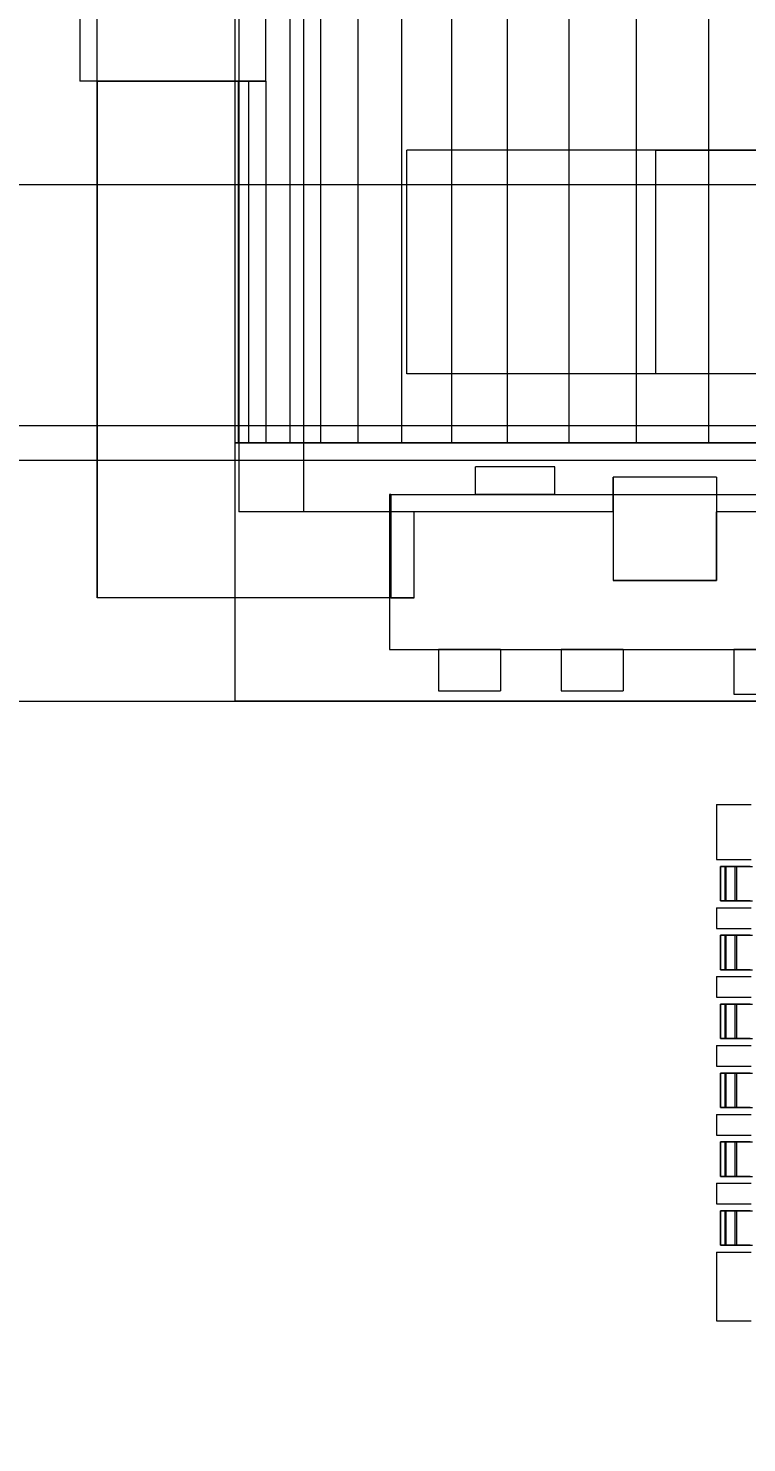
# Model space of a CAD drawing. Header units: millimetres. Extents: x -1970 to 34302, y -80068 to 6837.
# Drawn here: x 24818.2 to 25027, y -19695.3 to -19284.6 of the extents above; entities that cross this region are included whole.
import ezdxf

# ---------------------------------------------------------------- set-up
doc = ezdxf.new("R2010")
doc.units = ezdxf.units.MM
doc.layers.add('COTAS_O', color=1, linetype='Continuous', lineweight=0)
doc.layers.add('superior_briquetadora', color=7, linetype='Continuous', lineweight=0)
doc.dimstyles.new('R19_100', dxfattribs={"dimtxt": 250, "dimasz": 150, "dimexe": 150, "dimexo": 80, "dimgap": 100, "dimtad": 1, "dimtih": 1, "dimtoh": 1, "dimdsep": 46, "dimcen": 0.09, "dimadec": 0, "dimazin": 0, "dimtfac": 1, "dimtdec": 4, "dimtofl": 0, "dimtmove": 0, "dimatfit": 3, "dimfxl": 1, "dimtolj": 1, "dimtzin": 0, "dimarcsym": 0})

# ---------------------------------------------------------------- blocks, each defined once
blk = doc.blocks.new('*D30')
at = {"layer": 'COTAS_O', "color": 0, "lineweight": -2, "transparency": 16777216}
for p, q in [((24628.19, -19560), (24628.19, -20530)), ((26828.19, -19560), (26828.19, -20530)), ((24778.19, -20380), (26678.19, -20380))]:
    blk.add_line(p, q, dxfattribs=at)
at = {"layer": 'COTAS_O', "color": 0, "transparency": 16777216}
for points in [[(24778.19, -20355), (24778.19, -20405), (24628.19, -20380)], [(26678.19, -20355), (26678.19, -20405), (26828.19, -20380)]]:
    blk.add_solid(points, dxfattribs=at)
at = {"layer": 'Defpoints', "color": 0, "transparency": 16777216}
for p in [(24628.19, -19480), (26828.19, -19480), (26828.19, -20380)]:
    blk.add_point(p, dxfattribs=at)

msp = doc.modelspace()

# ---------------------------------------------------------------- linework, layer by layer
at = {"layer": 'superior_briquetadora'}
for p, q in [((24878.187, -18570), (24878.187, -19480)), ((24838.187, -19450), (24838.187, -18590)), ((24879.399, -18620), (24879.399, -19425)), ((24898.187, -18620), (24898.187, -19425)), ((24894.201, -18630), (24894.201, -19405)), ((24903.129, -18630), (24903.129, -19405)), ((24913.963, -18630), (24913.963, -19405)), ((24926.656, -18630), (24926.656, -19405)), ((24941.155, -18630), (24941.155, -19405)), ((24957.396, -18630), (24957.396, -19405)), ((24975.311, -18630), (24975.311, -19405)), ((24994.822, -18630), (24994.822, -19405)), ((25015.846, -18630), (25015.846, -19405)), ((24833.187, -19274), (24833.187, -19300)), ((24838.187, -19300), (24838.187, -19274)), ((24887.221, -19300), (24887.221, -19274)), ((24887.221, -19300), (24833.187, -19300)), ((24838.187, -19300), (24833.187, -19300)), ((24838.187, -19300), (24878.187, -19300)), ((24838.187, -19300), (24838.187, -19450)), ((24878.187, -19300), (24878.187, -19405)), ((24878.187, -19300), (24879.193, -19300)), ((24879.193, -19300), (24879.193, -19405)), ((24879.193, -19300), (24882.207, -19300)), ((24882.207, -19300), (24882.207, -19405)), ((24882.207, -19300), (24887.217, -19300)), ((24887.217, -19300), (24887.217, -19405)), ((24928.187, -19385), (24928.187, -19320)), ((25038.187, -19320), (24928.187, -19320)), ((25000.608, -19320), (24928.187, -19320)), ((25000.608, -19320), (25038.187, -19320)), ((25000.608, -19385), (25000.608, -19320)), ((24778.187, -19330), (26678.187, -19330)), ((25038.187, -19385), (24928.187, -19385)), ((25000.608, -19385), (24928.187, -19385)), ((25038.187, -19385), (25000.608, -19385)), ((24778.187, -19400), (26678.187, -19400)), ((25818.187, -19405), (24878.187, -19405)), ((24878.187, -19405), (24879.193, -19405)), ((24879.193, -19405), (24882.207, -19405)), ((24882.207, -19405), (24887.217, -19405)), ((24887.217, -19405), (24894.201, -19405)), ((24894.201, -19405), (24903.129, -19405)), ((24903.129, -19405), (24913.963, -19405)), ((24913.963, -19405), (24926.656, -19405)), ((24926.656, -19405), (24941.155, -19405)), ((24941.155, -19405), (24957.396, -19405)), ((24957.396, -19405), (24975.311, -19405)), ((24975.311, -19405), (24994.822, -19405)), ((24994.822, -19405), (25015.846, -19405)), ((25015.846, -19405), (25038.294, -19405)), ((24778.187, -19410), (26678.187, -19410)), ((24948.187, -19420), (24948.187, -19412)), ((24971.187, -19412), (24948.187, -19412)), ((24971.187, -19420), (24971.187, -19412)), ((24988.187, -19425), (24988.187, -19415)), ((24988.187, -19415), (24988.187, -19445)), ((25018.187, -19415), (24988.187, -19415)), ((25018.187, -19415), (25018.187, -19445)), ((25018.187, -19415), (25018.187, -19425)), ((24923.187, -19420), (24924.537, -19420)), ((24923.187, -19420), (24923.187, -19465)), ((24923.215, -19420), (24923.194, -19420)), ((24923.25, -19420), (24923.215, -19420)), ((24923.299, -19420), (24923.25, -19420)), ((24923.363, -19420), (24923.299, -19420)), ((24923.44, -19420), (24923.363, -19420)), ((24923.532, -19420), (24923.44, -19420)), ((24923.532, -19420), (24923.532, -19450)), ((24923.532, -19420), (24948.187, -19420)), ((24924.537, -19420), (24928.564, -19420)), ((24928.564, -19420), (24935.191, -19420)), ((24935.191, -19420), (24944.296, -19420)), ((24944.296, -19420), (24955.708, -19420)), ((24971.187, -19420), (24948.187, -19420)), ((24955.708, -19420), (24969.216, -19420)), ((24969.216, -19420), (24984.568, -19420)), ((24971.187, -19420), (25158.187, -19420)), ((24984.568, -19420), (25001.477, -19420)), ((25001.477, -19420), (25019.629, -19420)), ((25019.629, -19420), (25038.685, -19420)), ((24930.346, -19425), (24879.399, -19425)), ((24898.187, -19425), (24879.399, -19425)), ((24988.187, -19425), (24898.187, -19425)), ((24930.346, -19450), (24930.346, -19425)), ((24935.284, -19425), (24930.346, -19425)), ((24941.442, -19425), (24935.284, -19425)), ((24948.763, -19425), (24941.442, -19425)), ((24957.18, -19425), (24948.763, -19425)), ((24966.615, -19425), (24957.18, -19425)), ((24976.982, -19425), (24966.615, -19425)), ((24988.187, -19425), (24976.982, -19425)), ((24988.187, -19425), (24988.187, -19445)), ((25036.81, -19425), (25018.187, -19425)), ((25038.187, -19425), (25018.187, -19425)), ((25018.187, -19445), (25018.187, -19425)), ((25018.187, -19445), (24988.187, -19445)), ((24988.187, -19445), (24992.244, -19445)), ((24992.244, -19445), (24996.386, -19445)), ((24996.386, -19445), (25000.607, -19445)), ((25000.607, -19445), (25004.902, -19445)), ((25004.902, -19445), (25009.267, -19445)), ((25009.267, -19445), (25013.697, -19445)), ((25013.697, -19445), (25018.187, -19445)), ((24923.532, -19450), (24838.187, -19450)), ((24930.346, -19450), (24838.187, -19450)), ((24923.532, -19450), (24923.974, -19450)), ((24923.974, -19450), (24924.594, -19450)), ((24924.594, -19450), (24925.393, -19450)), ((24925.393, -19450), (24926.369, -19450)), ((24926.369, -19450), (24927.521, -19450)), ((24927.521, -19450), (24928.847, -19450)), ((24928.847, -19450), (24930.346, -19450)), ((24923.187, -19465), (24924.537, -19465)), ((24924.537, -19465), (24928.564, -19465)), ((24928.564, -19465), (24935.191, -19465)), ((24935.191, -19465), (24944.296, -19465)), ((24938.278, -19465), (24937.387, -19465)), ((24937.387, -19465), (24937.387, -19477)), ((24940.775, -19465), (24938.278, -19465)), ((24944.384, -19465), (24940.775, -19465)), ((24944.296, -19465), (24955.708, -19465)), ((24948.389, -19465), (24944.384, -19465)), ((24951.998, -19465), (24948.389, -19465)), ((24954.495, -19465), (24951.998, -19465)), ((24955.387, -19465), (24954.495, -19465)), ((24955.387, -19465), (24955.387, -19477)), ((24955.708, -19465), (24969.216, -19465)), ((24969.216, -19465), (24984.568, -19465)), ((24973.952, -19465), (24973.061, -19465)), ((24973.061, -19465), (24973.061, -19477)), ((24976.45, -19465), (24973.952, -19465)), ((24980.058, -19465), (24976.45, -19465)), ((24984.064, -19465), (24980.058, -19465)), ((24987.672, -19465), (24984.064, -19465)), ((24984.568, -19465), (25001.477, -19465)), ((24990.17, -19465), (24987.672, -19465)), ((24991.061, -19465), (24990.17, -19465)), ((24991.061, -19465), (24991.061, -19477)), ((25001.477, -19465), (25019.629, -19465)), ((25019.629, -19465), (25038.685, -19465)), ((25026.658, -19465), (25023.237, -19465)), ((25023.237, -19465), (25023.237, -19478)), ((25036.402, -19465), (25026.658, -19465)), ((24628.187, -19480), (26828.187, -19480)), ((24778.187, -19480), (26678.187, -19480)), ((25858.187, -19480), (24878.187, -19480)), ((24937.387, -19477), (24938.278, -19477)), ((24938.278, -19477), (24940.775, -19477)), ((24940.775, -19477), (24944.384, -19477)), ((24944.384, -19477), (24948.389, -19477)), ((24948.389, -19477), (24951.998, -19477)), ((24951.998, -19477), (24954.495, -19477)), ((24954.495, -19477), (24955.387, -19477)), ((24973.061, -19477), (24973.952, -19477)), ((24973.952, -19477), (24976.45, -19477)), ((24976.45, -19477), (24980.058, -19477)), ((24980.058, -19477), (24984.064, -19477)), ((24984.064, -19477), (24987.672, -19477)), ((24987.672, -19477), (24990.17, -19477)), ((24990.17, -19477), (24991.061, -19477)), ((25023.237, -19478), (25026.658, -19478)), ((25026.658, -19478), (25036.402, -19478)), ((25018.187, -19510), (25018.824, -19510)), ((25018.187, -19510), (25018.187, -19526)), ((25018.824, -19510), (25020.732, -19510)), ((25020.732, -19510), (25023.903, -19510)), ((25023.903, -19510), (25028.325, -19510)), ((25018.187, -19526), (25018.824, -19526)), ((25018.824, -19526), (25020.732, -19526)), ((25020.732, -19526), (25023.903, -19526)), ((25023.903, -19526), (25028.325, -19526)), ((25019.327, -19528), (25019.428, -19528)), ((25020.726, -19528), (25019.327, -19528)), ((25019.327, -19538), (25019.327, -19528)), ((25019.428, -19528), (25021.028, -19528)), ((25019.428, -19538), (25019.428, -19528)), ((25023.617, -19528), (25020.726, -19528)), ((25020.726, -19538), (25020.726, -19528)), ((25021.028, -19528), (25024.119, -19528)), ((25021.028, -19538), (25021.028, -19528)), ((25027.987, -19528), (25023.617, -19528)), ((25023.617, -19538), (25023.617, -19528)), ((25024.119, -19528), (25028.687, -19528)), ((25024.119, -19538), (25024.119, -19528)), ((25020.726, -19538), (25019.327, -19538)), ((25019.327, -19538), (25019.428, -19538)), ((25019.428, -19538), (25021.028, -19538)), ((25023.617, -19538), (25020.726, -19538)), ((25021.028, -19538), (25024.119, -19538)), ((25027.987, -19538), (25023.617, -19538)), ((25024.119, -19538), (25028.687, -19538)), ((25018.187, -19540), (25018.824, -19540)), ((25018.187, -19540), (25018.187, -19546)), ((25018.824, -19540), (25020.732, -19540)), ((25020.732, -19540), (25023.903, -19540)), ((25023.903, -19540), (25028.325, -19540)), ((25018.187, -19546), (25018.824, -19546)), ((25018.824, -19546), (25020.732, -19546)), ((25020.732, -19546), (25023.903, -19546)), ((25023.903, -19546), (25028.325, -19546)), ((25019.327, -19548), (25019.428, -19548)), ((25020.726, -19548), (25019.327, -19548)), ((25019.327, -19558), (25019.327, -19548)), ((25019.428, -19548), (25021.028, -19548)), ((25019.428, -19558), (25019.428, -19548)), ((25023.617, -19548), (25020.726, -19548)), ((25020.726, -19558), (25020.726, -19548)), ((25021.028, -19548), (25024.119, -19548)), ((25021.028, -19558), (25021.028, -19548)), ((25027.987, -19548), (25023.617, -19548)), ((25023.617, -19558), (25023.617, -19548)), ((25024.119, -19548), (25028.687, -19548)), ((25024.119, -19558), (25024.119, -19548)), ((25020.726, -19558), (25019.327, -19558)), ((25019.327, -19558), (25019.428, -19558)), ((25019.428, -19558), (25021.028, -19558)), ((25023.617, -19558), (25020.726, -19558)), ((25021.028, -19558), (25024.119, -19558)), ((25027.987, -19558), (25023.617, -19558)), ((25024.119, -19558), (25028.687, -19558)), ((25018.187, -19560), (25018.824, -19560)), ((25018.187, -19560), (25018.187, -19566)), ((25018.824, -19560), (25020.732, -19560)), ((25020.732, -19560), (25023.903, -19560)), ((25023.903, -19560), (25028.325, -19560)), ((25018.187, -19566), (25018.824, -19566)), ((25018.824, -19566), (25020.732, -19566)), ((25020.732, -19566), (25023.903, -19566)), ((25023.903, -19566), (25028.325, -19566)), ((25019.327, -19568), (25019.428, -19568)), ((25020.726, -19568), (25019.327, -19568)), ((25019.327, -19578), (25019.327, -19568)), ((25019.428, -19568), (25021.028, -19568)), ((25019.428, -19578), (25019.428, -19568)), ((25023.617, -19568), (25020.726, -19568)), ((25020.726, -19578), (25020.726, -19568)), ((25021.028, -19568), (25024.119, -19568)), ((25021.028, -19578), (25021.028, -19568)), ((25027.987, -19568), (25023.617, -19568)), ((25023.617, -19578), (25023.617, -19568)), ((25024.119, -19568), (25028.687, -19568)), ((25024.119, -19578), (25024.119, -19568)), ((25020.726, -19578), (25019.327, -19578)), ((25019.327, -19578), (25019.428, -19578)), ((25019.428, -19578), (25021.028, -19578)), ((25023.617, -19578), (25020.726, -19578)), ((25021.028, -19578), (25024.119, -19578)), ((25027.987, -19578), (25023.617, -19578)), ((25024.119, -19578), (25028.687, -19578)), ((25018.187, -19580), (25018.824, -19580)), ((25018.187, -19580), (25018.187, -19586)), ((25018.824, -19580), (25020.732, -19580)), ((25020.732, -19580), (25023.903, -19580)), ((25023.903, -19580), (25028.325, -19580)), ((25018.187, -19586), (25018.824, -19586)), ((25018.824, -19586), (25020.732, -19586)), ((25020.732, -19586), (25023.903, -19586)), ((25023.903, -19586), (25028.325, -19586)), ((25019.327, -19588), (25019.428, -19588)), ((25020.726, -19588), (25019.327, -19588)), ((25019.327, -19598), (25019.327, -19588)), ((25019.428, -19588), (25021.028, -19588)), ((25019.428, -19598), (25019.428, -19588)), ((25023.617, -19588), (25020.726, -19588)), ((25020.726, -19598), (25020.726, -19588)), ((25021.028, -19588), (25024.119, -19588)), ((25021.028, -19598), (25021.028, -19588)), ((25027.987, -19588), (25023.617, -19588)), ((25023.617, -19598), (25023.617, -19588)), ((25024.119, -19588), (25028.687, -19588)), ((25024.119, -19598), (25024.119, -19588)), ((25018.187, -19600), (25018.824, -19600)), ((25018.187, -19600), (25018.187, -19606)), ((25018.824, -19600), (25020.732, -19600)), ((25020.726, -19598), (25019.327, -19598)), ((25019.327, -19598), (25019.428, -19598)), ((25019.428, -19598), (25021.028, -19598)), ((25023.617, -19598), (25020.726, -19598)), ((25020.732, -19600), (25023.903, -19600)), ((25021.028, -19598), (25024.119, -19598)), ((25027.987, -19598), (25023.617, -19598)), ((25023.903, -19600), (25028.325, -19600)), ((25024.119, -19598), (25028.687, -19598)), ((25018.187, -19606), (25018.824, -19606)), ((25018.824, -19606), (25020.732, -19606)), ((25019.327, -19608), (25019.428, -19608)), ((25020.726, -19608), (25019.327, -19608)), ((25019.327, -19618), (25019.327, -19608)), ((25019.428, -19608), (25021.028, -19608)), ((25019.428, -19618), (25019.428, -19608)), ((25023.617, -19608), (25020.726, -19608)), ((25020.726, -19618), (25020.726, -19608)), ((25020.732, -19606), (25023.903, -19606)), ((25021.028, -19608), (25024.119, -19608)), ((25021.028, -19618), (25021.028, -19608)), ((25027.987, -19608), (25023.617, -19608)), ((25023.617, -19618), (25023.617, -19608)), ((25023.903, -19606), (25028.325, -19606)), ((25024.119, -19608), (25028.687, -19608)), ((25024.119, -19618), (25024.119, -19608)), ((25018.187, -19620), (25018.824, -19620)), ((25018.187, -19620), (25018.187, -19626)), ((25018.824, -19620), (25020.732, -19620)), ((25020.726, -19618), (25019.327, -19618)), ((25019.327, -19618), (25019.428, -19618)), ((25019.428, -19618), (25021.028, -19618)), ((25023.617, -19618), (25020.726, -19618)), ((25020.732, -19620), (25023.903, -19620)), ((25021.028, -19618), (25024.119, -19618)), ((25027.987, -19618), (25023.617, -19618)), ((25023.903, -19620), (25028.325, -19620)), ((25024.119, -19618), (25028.687, -19618)), ((25018.187, -19626), (25018.824, -19626)), ((25018.824, -19626), (25020.732, -19626)), ((25019.327, -19628), (25019.428, -19628)), ((25020.726, -19628), (25019.327, -19628)), ((25019.327, -19638), (25019.327, -19628)), ((25019.428, -19628), (25021.028, -19628)), ((25019.428, -19638), (25019.428, -19628)), ((25023.617, -19628), (25020.726, -19628)), ((25020.726, -19638), (25020.726, -19628)), ((25020.732, -19626), (25023.903, -19626)), ((25021.028, -19628), (25024.119, -19628)), ((25021.028, -19638), (25021.028, -19628)), ((25027.987, -19628), (25023.617, -19628)), ((25023.617, -19638), (25023.617, -19628)), ((25023.903, -19626), (25028.325, -19626)), ((25024.119, -19628), (25028.687, -19628)), ((25024.119, -19638), (25024.119, -19628)), ((25018.187, -19640), (25018.824, -19640)), ((25018.187, -19640), (25018.187, -19660)), ((25018.824, -19640), (25020.732, -19640)), ((25020.726, -19638), (25019.327, -19638)), ((25019.327, -19638), (25019.428, -19638)), ((25019.428, -19638), (25021.028, -19638)), ((25023.617, -19638), (25020.726, -19638)), ((25020.732, -19640), (25023.903, -19640)), ((25021.028, -19638), (25024.119, -19638)), ((25027.987, -19638), (25023.617, -19638)), ((25023.903, -19640), (25028.325, -19640)), ((25024.119, -19638), (25028.687, -19638)), ((25018.187, -19660), (25018.824, -19660)), ((25018.824, -19660), (25020.732, -19660)), ((25020.732, -19660), (25023.903, -19660)), ((25023.903, -19660), (25028.325, -19660))]:
    msp.add_line(p, q, dxfattribs=at)

# ---------------------------------------------------------------- dimensions: what is measured, and where the dimension line sits
at = {"layer": 'COTAS_O'}
dim = msp.add_aligned_dim(p1=(24628.187, -19480), p2=(26828.187, -19480), distance=-900, text='<> O', dimstyle='R19_100', dxfattribs=at)
dim.commit()
dim.dimension.update_dxf_attribs({"geometry": '*D30', "text_midpoint": (25728.187, -20380)})

doc.saveas('drawing.dxf')
